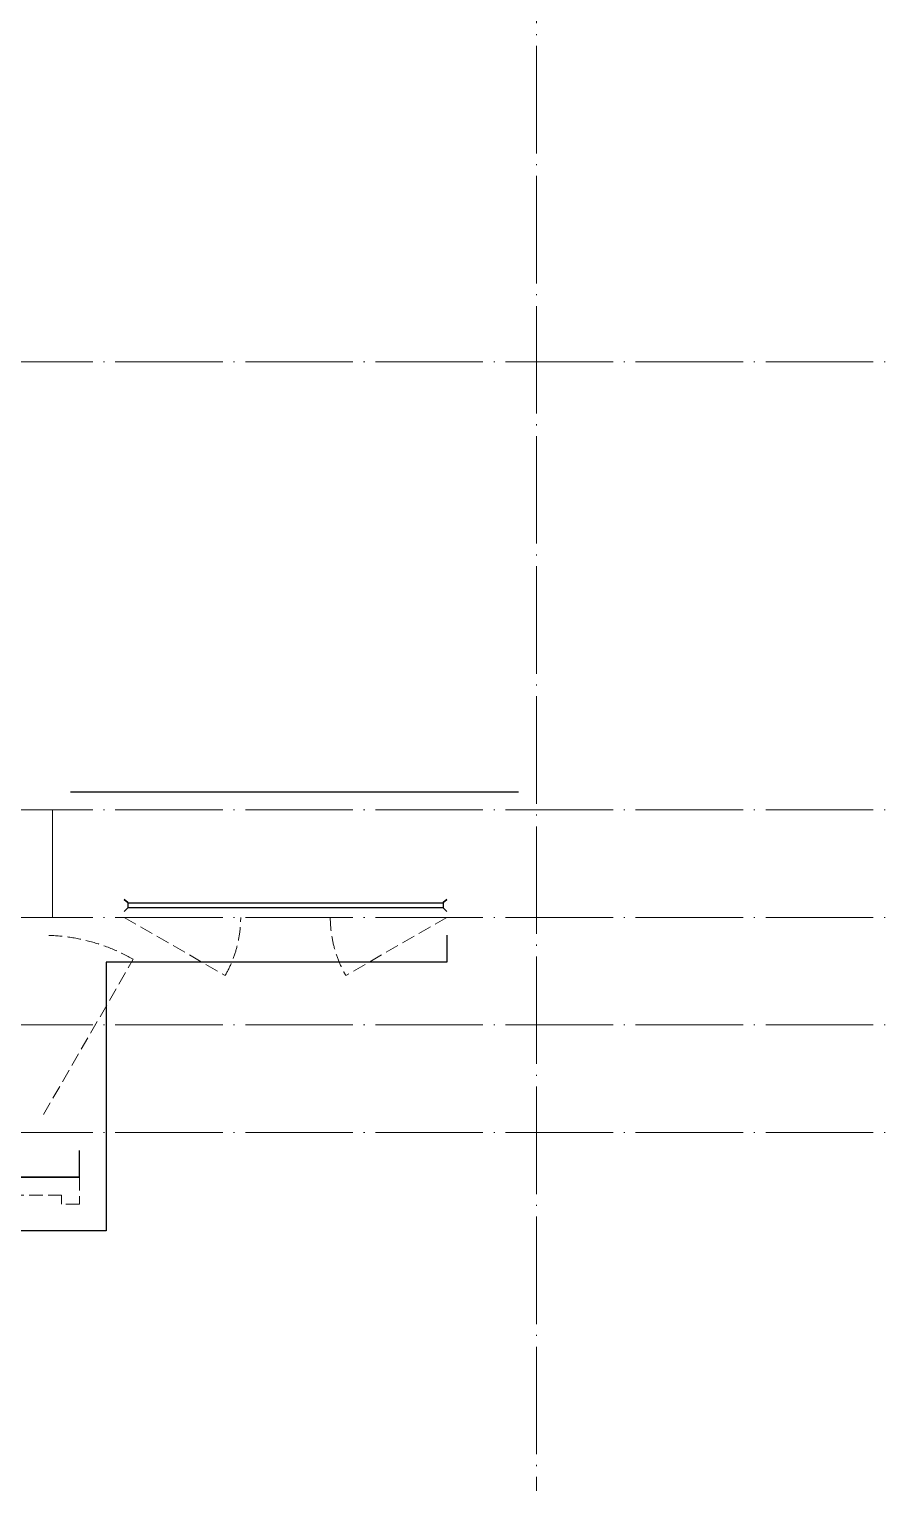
# Model space of a CAD drawing. Extents: x 27938 to 725830, y -209821 to 1628073.
# Drawn here: x 324087 to 328917, y 516740 to 524897 of the extents above; entities that cross this region are included whole.
import ezdxf

# ---------------------------------------------------------------- set-up
doc = ezdxf.new("R2010")
doc.units = 0
doc.header["$LTSCALE"] = 1000
doc.header["$MEASUREMENT"] = 0
doc.linetypes.add('DASH', pattern=[0.35, 0.25, -0.1])
doc.linetypes.add('DOTE', pattern=[2.42, 2, -0.2, 0.02, -0.2])
for name, color, linetype in [('3-栏杆1', 135, 'Continuous'), ('3.5方案汇报，与郭总、侯月琴确定户型_t8$0$2020.03.04 -1安徽标准化洋房户型(UA）_t8_t8$0$看线', 154, 'Continuous'), ('看线', 251, 'Continuous')]:
    doc.layers.add(name, color=color, linetype=linetype)
for name, color, linetype, lineweight in [('DOTE', 19, 'DOTE', 9), ('WINDOW', 144, 'Continuous', 15), ('平面-看线', 45, 'Continuous', 15)]:
    doc.layers.add(name, color=color, linetype=linetype, lineweight=lineweight)

# ---------------------------------------------------------------- blocks, each defined once
blk = doc.blocks.new('FGDGDRGSDGDG')
at = {"layer": 'DOTE', "linetype": 'DOTE', "ltscale": 0.3}
for p, q in [((544982.5, 529998.5), (544982.5, 513948.5)), ((488182.5, 520248.5), (546982.5, 520248.5)), ((488182.5, 517748.5), (546982.5, 517748.5)), ((542282.5, 517748.5), (542282.5, 517148.5)), ((488182.5, 517148.5), (546982.5, 517148.5)), ((488182.5, 516548.5), (546982.5, 516548.5)), ((488182.5, 515948.5), (546982.5, 515948.5))]:
    blk.add_line(p, q, dxfattribs=at)

msp = doc.modelspace()

# ---------------------------------------------------------------- linework, layer by layer
at = {"color": 30, "const_width": 8}
msp.add_lwpolyline([(324366.6, 518640.4), (324366.6, 518490.4), (323216.6, 518490.4), (323216.6, 518640.4)], dxfattribs=at)
at = {"layer": '3-栏杆1', "color": 5}
for p, q in [((324636.8, 520022.7), (324616.6, 520040.4)), ((324616.6, 520040.4), (324636.8, 520022.7)), ((324636.8, 520022.7), (324636.8, 519993.4)), ((324636.8, 520022.6), (326396.3, 520022.6)), ((326396.3, 520022.7), (326416.6, 520040.4)), ((326416.6, 520040.4), (326396.3, 520022.7)), ((326396.3, 520022.7), (326396.3, 519993.4)), ((324636.8, 519993.4), (324616.6, 519973.5)), ((324616.6, 519973.5), (324636.8, 519993.4)), ((326396.3, 519993.4), (324636.8, 519993.3)), ((326416.6, 519973.5), (326396.3, 519993.4))]:
    msp.add_line(p, q, dxfattribs=at)
at = {"layer": '3.5方案汇报，与郭总、侯月琴确定户型_t8$0$2020.03.04 -1安徽标准化洋房户型(UA）_t8_t8$0$看线', "ltscale": 10}
msp.add_line((324316.6, 520640.4), (326816.6, 520640.4), dxfattribs=at)
at = {"layer": 'WINDOW', "color": 250, "linetype": 'DASH', "ltscale": 0.3}
for points in [[(324616.6, 519940.4), (325179.7, 519615.8, 0.131485), (325266.6, 519940.4)], [(326416.6, 519940.4), (325853.4, 519615.8, -0.131485), (325766.6, 519940.4)], [(324166.6, 518840.4), (324666.6, 519706.5, 0.131652), (324166.6, 519840.4)]]:
    msp.add_lwpolyline(points, format="xyb", dxfattribs=at)
at = {"layer": '平面-看线', "linetype": 'DASH', "ltscale": 0.3}
msp.add_lwpolyline([(324366.6, 518490.4), (324366.6, 518340.4), (324266.6, 518340.4), (324266.6, 518390.4), (323216.6, 518390.4), (323216.6, 518490.4)], dxfattribs=at)
at = {"layer": '看线', "color": 202, "ltscale": 0.5}
msp.add_lwpolyline([(326416.6, 519840.4), (326416.6, 519690.4), (324516.6, 519690.4)], dxfattribs=at)
at = {"layer": '看线', "color": 201}
msp.add_lwpolyline([(324516.6, 519690.4), (324516.6, 518190.4), (301916.6, 518190.4), (301916.6, 519690.4), (299516.6, 519690.4)], dxfattribs=at)

# ---------------------------------------------------------------- block references
msp.add_blockref('FGDGDRGSDGDG', (-218065.9, 2792))

doc.saveas('drawing.dxf')
